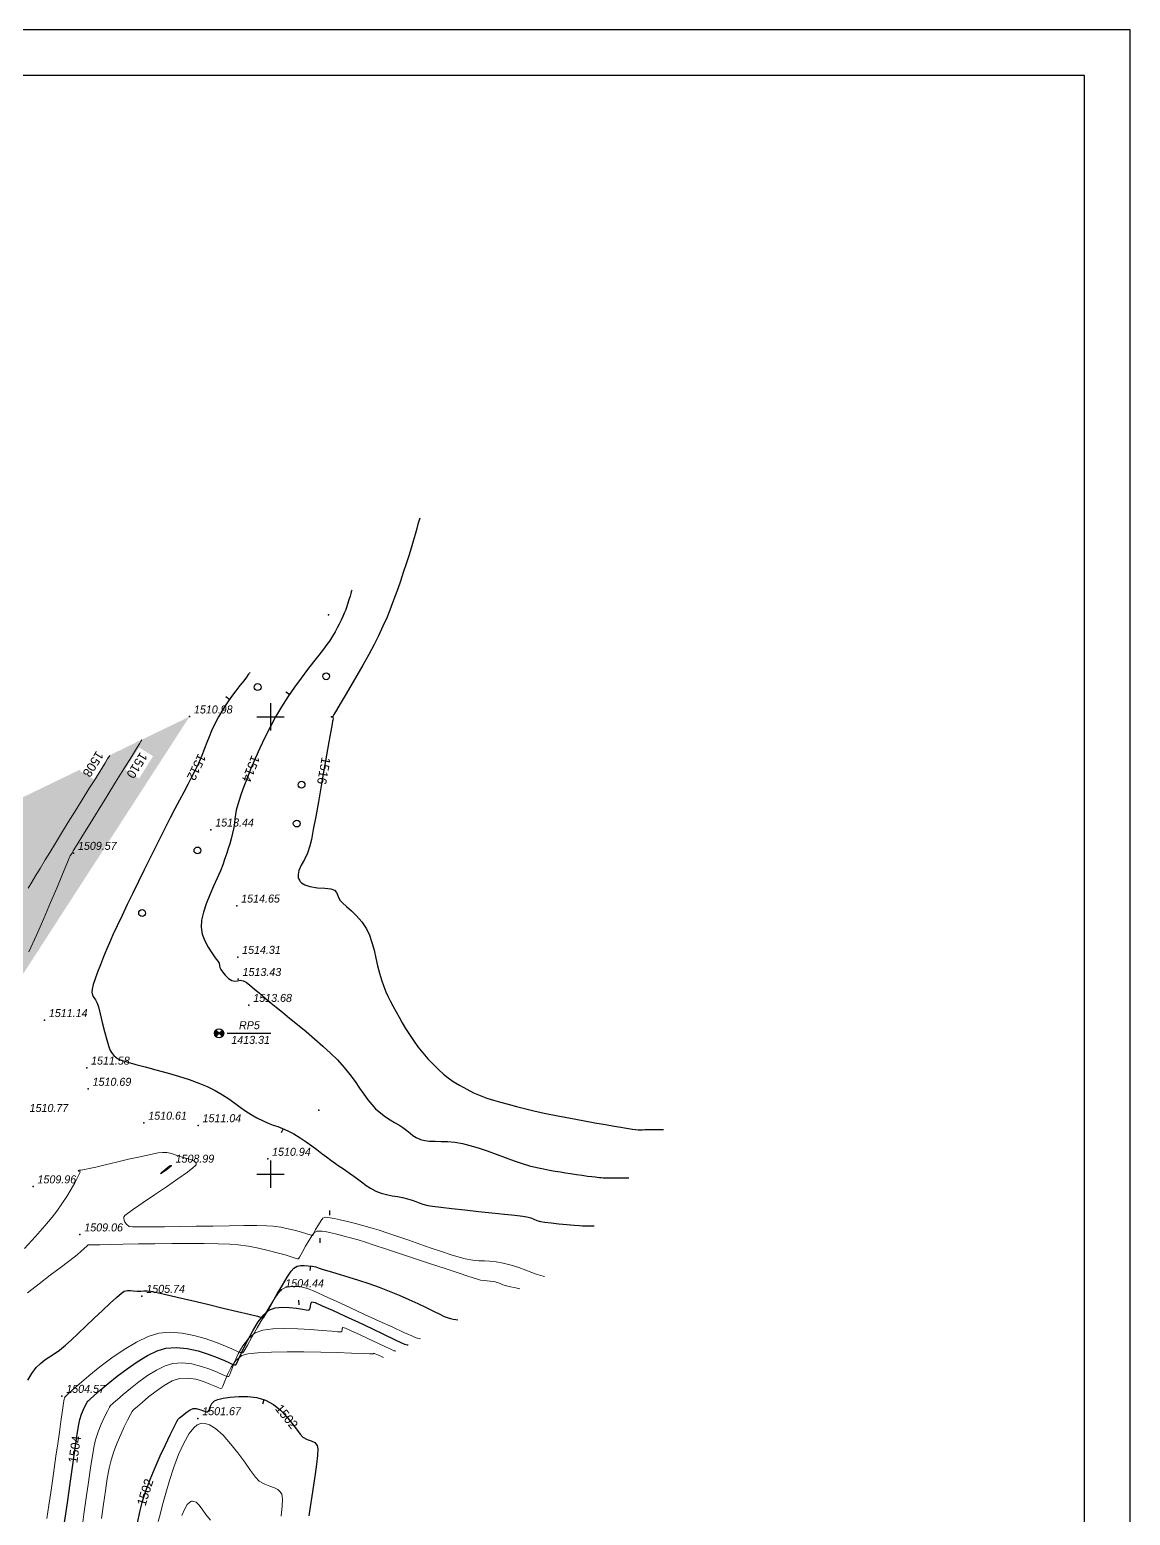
# Model space of a CAD drawing. Header units: millimetres. Extents: x 474337 to 1180020, y 4124662 to 4776603.
# Drawn here: x 947962 to 1068337, y 4556261 to 4718662 of the extents above; entities that cross this region are included whole.
import ezdxf

# ---------------------------------------------------------------- set-up
doc = ezdxf.new("R2010")
doc.units = ezdxf.units.MM
doc.header["$PDMODE"] = 32
doc.header["$PDSIZE"] = 0.33
for name, color, linetype in [('(001) Сетка', 92, 'Continuous'), ('(003) Пункты', 7, 'Continuous'), ('(004) Точки рельефа', 7, 'Continuous'), ('(031) Горизонтали', 42, 'Continuous'), ('(038) Деревья', 7, 'Continuous')]:
    doc.layers.add(name, color=color, linetype=linetype)
doc.layers.add('(032) Горизонтали утолщенные', color=32, linetype='Continuous', lineweight=30)
doc.layers.add('(042) Бергштрих11', color=32, linetype='Continuous', lineweight=30)
doc.styles.add('D-431', font='')
doc.styles.add('P-131', font='')
doc.styles.add('S', font='txtwr', dxfattribs={"oblique": 15})
doc.styles.get('D-431').set_extended_font_data('D431', italic=True)
doc.styles.get('P-131').set_extended_font_data('P131')

# ---------------------------------------------------------------- blocks, each defined once
blk = doc.blocks.new('I00110')
h = blk.add_hatch(color=7)
edge = h.paths.add_edge_path()
edge.add_line((0, 0), (-0.71, 0.71))
edge.add_arc((0, 0), 1, 135, 225)
edge.add_line((-0.71, -0.71), (0, 0))
edge = h.paths.add_edge_path()
edge.add_line((0, 0), (0.71, -0.71))
edge.add_arc((0, 0), 1, 315, 405)
edge.add_line((0.71, 0.71), (0, 0))
at = {"color": 7}
for points in [[(0, 0), (-0.71, 0.71, 0.414214), (-0.71, -0.71)], [(0, 0), (0.71, -0.71, 0.414214), (0.71, 0.71)]]:
    blk.add_lwpolyline(points, format="xyb", close=True, dxfattribs=at)
blk.add_lwpolyline([(0.02, 0), (0.02, 0)], dxfattribs=at)
blk.add_circle((0, 0), 1)
at = {"color": 4, "linetype": 'Continuous', "style": 'S', "oblique": 15}
blk.add_attdef('G', (1.38, 0.22), '', height=2, dxfattribs=at)
at = {"color": 4, "style": 'S', "oblique": 15}
blk.add_attdef('Z', (1.48, -2.3), '', height=2, dxfattribs=at)
blk = doc.blocks.new('d')
at = {"layer": '(038) Деревья'}
blk.add_ellipse((0, 0), major_axis=(0.265, 0.265), ratio=1, start_param=5.497787, end_param=11.780972, dxfattribs=at)
blk = doc.blocks.new('Setka')
at = {"layer": '(001) Сетка'}
for p, q in [((-1.5, 0), (1.5, 0)), ((0, 1.5), (0, -1.5))]:
    blk.add_line(p, q, dxfattribs=at)

msp = doc.modelspace()

# ---------------------------------------------------------------- hatches: boundary and pattern name
at = {"lineweight": 30}
h = msp.add_hatch(color=74, dxfattribs=at)
h.dxf.hatch_style = 1
h.paths.add_polyline_path([(633175, 4349371), (632445, 4350958), (636357, 4352757), (637141, 4351054), (640648, 4352543), (648947, 4356956), (669587, 4356956), (677876, 4361936), (686916, 4370366), (689024, 4372969), (689326, 4374683), (688120, 4377668), (687868, 4380547), (691128, 4386945), (699101, 4396791), (709954, 4406912), (729810, 4426767), (742406, 4440276), (758684, 4456553), (772811, 4469273), (783394, 4478802), (785866, 4481107), (794074, 4490889), (799709, 4497372), (803431, 4500076), (805225, 4502291), (806413, 4502565), (810168, 4501629), (811415, 4501716), (813289, 4504601), (813465, 4507957), (812972, 4511068), (818452, 4519193), (823656, 4525620), (832236, 4532567), (844049, 4539949), (853922, 4545649), (876870, 4557851), (908020, 4557851), (917859, 4544794), (924047, 4575388), (935917, 4597951), (965442, 4643567), (925088, 4624056), (916353, 4619712), (892616, 4615150), (870021, 4612401), (847687, 4604139), (831189, 4600503), (795360, 4594192), (785632, 4597934), (778244, 4576750), (768574, 4559771), (754716, 4534815), (737097, 4503664), (720556, 4477258), (698516, 4449781), (678903, 4431955), (663271, 4417420), (630887, 4381491), (612878, 4367449), (597764, 4350308), (601698, 4342800), (603635, 4339695), (581991, 4325721), (577817, 4320688), (569860, 4303729), (566258, 4292434), (567003, 4287025), (569794, 4277604), (568791, 4289068), (570228, 4292149), (573306, 4295568), (590395, 4304275), (594338, 4310347), (599670, 4313551), (605802, 4315080), (607943, 4326094), (611205, 4332781), (613371, 4335024), (616991, 4338773), (615686, 4344424), (632566, 4349112)])

# ---------------------------------------------------------------- linework, layer by layer
at = {"layer": '(003) Пункты'}
msp.add_line((969561, 4608953, 1511799), (974343, 4608953, 1511799), dxfattribs=at)
at = {"layer": '(004) Точки рельефа', "linetype": 'ByBlock', "lineweight": -2}
for p in [(980655, 4654705, 1511811), (965442, 4643567, 1509474), (980970, 4643553, 1514445), (967774, 4631210, 1511930), (952759, 4628659, 1508059), (970612, 4622896, 1513144), (970715, 4617290, 1512797), (970759, 4614866, 1511918), (971935, 4612034, 1512175), (949576, 4610378, 1509625), (954193, 4605179, 1510065), (954358, 4602864, 1509180), (979584, 4600561, 1511507), (960446, 4599158, 1509103), (966385, 4598884, 1509528), (963428, 4594463, 1507482), (973992, 4595211, 1509429), (948331, 4592197, 1508447), (953452, 4586945, 1507550), (960232, 4580230, 1504229), (975433, 4580844, 1502929), (951482, 4569298, 1503063), (966354, 4566853, 1500159)]:
    msp.add_point(p, dxfattribs=at)
at = {"layer": '(031) Горизонтали', "color": 42, "linetype": 'Continuous', "lineweight": 0}
for points, elevation in [([(947409, 4585419), (948583, 4586740), (949610, 4587915), (950419, 4588867), (950940, 4589522), (951489, 4590307), (952011, 4591119), (952485, 4591906), (952890, 4592617), (953204, 4593199), (953375, 4593536), (953450, 4593697), (953472, 4593755), (953474, 4593767), (953464, 4593790), (953420, 4593832), (953327, 4593886), (953263, 4593950), (953362, 4593983), (953563, 4593998), (953766, 4594016), (953958, 4594048), (954150, 4594087), (954457, 4594159), (955186, 4594334), (956224, 4594581), (957455, 4594872), (958765, 4595176), (960039, 4595464), (961161, 4595706), (962018, 4595873), (962493, 4595935), (962966, 4595909), (963337, 4595837), (963703, 4595720), (964162, 4595561), (964643, 4595423), (965169, 4595282), (965657, 4595119), (965963, 4594962), (966117, 4594822), (966172, 4594716), (966184, 4594659), (966176, 4594619), (966093, 4594504), (965819, 4594248), (965215, 4593776), (964172, 4593029), (962929, 4592175), (961617, 4591288), (960364, 4590442), (959301, 4589709), (958674, 4589255), (958378, 4589016), (958279, 4588913), (958262, 4588881), (958252, 4588823), (958248, 4588706), (958277, 4588530), (958376, 4588304), (958578, 4588049), (958848, 4587844), (959205, 4587800), (960021, 4587781), (961211, 4587781), (962689, 4587796), (964370, 4587821), (966167, 4587850), (967994, 4587881), (969767, 4587906), (971400, 4587922), (972806, 4587924), (973900, 4587907), (974596, 4587867), (975417, 4587744), (976240, 4587578), (977018, 4587390), (977707, 4587204), (978258, 4587042), (978626, 4586928), (978764, 4586883), (978822, 4586868), (978877, 4586859), (978984, 4587045), (979234, 4587489), (979545, 4588027), (979837, 4588499), (980026, 4588743), (980198, 4588824), (980368, 4588841), (980577, 4588832), (980810, 4588795), (981272, 4588699), (981918, 4588553), (982703, 4588365), (983581, 4588145), (984506, 4587902), (985434, 4587645), (986189, 4587414), (987138, 4587101), (988231, 4586730), (989416, 4586321), (990643, 4585896), (991860, 4585478), (993016, 4585088), (994059, 4584748), (994939, 4584481), (995604, 4584308), (996416, 4584162), (997092, 4584095), (997698, 4584068), (998300, 4584040), (998963, 4583974), (999755, 4583830), (1000630, 4583603), (1001470, 4583337), (1002233, 4583064), (1002873, 4582816), (1003348, 4582627), (1003613, 4582530), (1003882, 4582463), (1004105, 4582417), (1004279, 4582382)], 1507990), ([(947719, 4580567), (948992, 4581564), (950204, 4582494), (951292, 4583316), (952190, 4583990), (952834, 4584475), (953161, 4584731), (953559, 4585093), (953922, 4585436), (954198, 4585697), (954339, 4585813), (954463, 4585824), (954595, 4585813), (954877, 4585820), (955624, 4585838), (956755, 4585864), (958189, 4585893), (959844, 4585923), (961638, 4585950), (963491, 4585969), (965321, 4585978), (967045, 4585973), (968584, 4585950), (969855, 4585906), (970777, 4585836), (971878, 4585676), (972987, 4585461), (974058, 4585214), (975043, 4584959), (975895, 4584720), (976567, 4584519), (977010, 4584380), (977179, 4584326), (977270, 4584299), (977354, 4584289), (977476, 4584494), (977762, 4585002), (978141, 4585668), (978541, 4586349), (978891, 4586902), (979119, 4587182), (979383, 4587307), (979643, 4587333), (979964, 4587319), (980265, 4587277), (980766, 4587173), (981424, 4587018), (982195, 4586823), (983035, 4586599), (983902, 4586357), (984588, 4586147), (985644, 4585806), (986983, 4585366), (988515, 4584858), (990152, 4584312), (991807, 4583759), (993391, 4583231), (994815, 4582758), (995992, 4582370), (996832, 4582100), (997249, 4581977), (997662, 4581911), (997994, 4581892), (998322, 4581873), (998726, 4581807), (999117, 4581701), (999414, 4581589), (999711, 4581470), (1000099, 4581345), (1000543, 4581231), (1000942, 4581145), (1001286, 4581076), (1001566, 4581019)], 1506990), ([(964584, 4556223), (964914, 4556973), (965201, 4557439), (965427, 4557674), (965581, 4557765), (965659, 4557788), (965750, 4557799), (965921, 4557785), (966162, 4557680), (966464, 4557411), (966838, 4556922), (967244, 4556335), (967720, 4555729)], 1499490)]:
    msp.add_lwpolyline(points, dxfattribs=dict(at, elevation=elevation))
at = {"layer": '(031) Горизонтали', "color": 42, "linetype": 'Continuous', "lineweight": 0, "elevation": 1507490}
msp.add_lwpolyline([(963266, 4594454), (963254, 4594446), (963192, 4594400), (963025, 4594272), (962730, 4594036), (962386, 4593742), (962254, 4593579), (962467, 4593689), (962883, 4593997), (963289, 4594317), (963471, 4594466), (963413, 4594487), (963347, 4594475), (963266, 4594454)], close=True, dxfattribs=at)
at = {"layer": '(032) Горизонтали утолщенные', "color": 32, "linetype": 'Continuous', "lineweight": 30, "elevation": 1504490}
msp.add_lwpolyline([(947761, 4571018), (948191, 4571776), (948684, 4572400), (949157, 4572872), (949630, 4573246), (950119, 4573576), (950642, 4573917), (951216, 4574321), (951860, 4574843), (952483, 4575408), (953254, 4576129), (954119, 4576951), (955025, 4577815), (955918, 4578664), (956746, 4579440), (957454, 4580086), (957990, 4580544), (958300, 4580756), (958659, 4580845), (958969, 4580836), (959295, 4580787), (959699, 4580758), (960106, 4580770), (960446, 4580788), (960795, 4580793), (961229, 4580760), (961724, 4580663), (962720, 4580439), (964087, 4580121), (965697, 4579740), (967420, 4579329), (969128, 4578919), (970691, 4578542), (971980, 4578231), (972865, 4578017), (973218, 4577932), (973394, 4577867), (973545, 4577862), (973697, 4578094), (974033, 4578678), (974498, 4579503), (975038, 4580454), (975598, 4581420), (976123, 4582288), (976559, 4582946), (976850, 4583280), (977226, 4583477), (977581, 4583554), (977967, 4583559), (978433, 4583537), (978881, 4583492), (979243, 4583404), (979609, 4583282), (980070, 4583137), (980469, 4583022), (981096, 4582839), (981911, 4582595), (982868, 4582299), (983927, 4581960), (985044, 4581586), (986177, 4581187), (987282, 4580771), (988358, 4580330), (989411, 4579867), (990413, 4579404), (991334, 4578963), (992143, 4578567), (992812, 4578238), (993310, 4577999), (993609, 4577872), (993968, 4577768), (994287, 4577700), (994561, 4577653), (994783, 4577611)], dxfattribs=at)
at = {"layer": '(042) Бергштрих11', "color": 32, "linetype": 'Continuous', "lineweight": 30}
for p, q in [((969808, 4645434, 1510490), (969399, 4645721, 1510490)), ((976371, 4645974, 1512490), (975959, 4646257, 1512490)), ((980143, 4637703, 1514490), (979650, 4637790, 1514490)), ((975682, 4598514, 1510490), (975479, 4598058, 1510490)), ((980761, 4589587, 1508490), (980766, 4589087, 1508490)), ((979711, 4586559, 1506490), (979678, 4586060, 1506490)), ((978657, 4583519, 1504490), (978616, 4583021, 1504490)), ((977359, 4579777, 1502490), (977406, 4579279, 1502490)), ((973587, 4568899, 1500490), (973427, 4568425, 1500490))]:
    msp.add_line(p, q, dxfattribs=at)

# ---------------------------------------------------------------- block references
at = {"layer": '(001) Сетка', "xscale": 999.9999999813735, "yscale": 999.9999999813735, "zscale": 999.9999999813735}
for p in [(974291, 4643540, -1510), (974291, 4593540, -1510)]:
    msp.add_blockref('Setka', p, dxfattribs=at)
at = {"layer": '(003) Пункты', "xscale": 499.9999999906868, "yscale": 499.9999999906868, "zscale": 499.9999999906868}
msp.add_blockref('I00110', (968677, 4608953, 1511799), dxfattribs=at)
at = {"layer": '(038) Деревья', "linetype": 'Continuous', "xscale": 999.9999999813735, "yscale": 999.9999999813735, "zscale": 999.9999999813735}
for p in [(980388, 4647984, -1510), (972894, 4646806, -1510), (977693, 4636122, -1510), (977171, 4631884, -1510), (966310, 4628939, -1510), (960255, 4622096, -1510)]:
    msp.add_blockref('d', p, dxfattribs=at)

# ---------------------------------------------------------------- texts
at = {"layer": '(003) Пункты', "style": 'D-431'}
for s, p in [('RP5', (970857, 4609401, 1511799)), ('1413.31', (970011, 4607794, 1511799))]:
    msp.add_text(s, height=875, dxfattribs=at).set_placement(p)
at = {"layer": '(004) Точки рельефа', "linetype": 'ByBlock', "char_height": 875, "attachment_point": 4, "rotation": 0, "style": 'D-431'}
for s, insert in [('1510.98', (965924, 4644346, 1509474)), ('1513.44', (968256, 4631989, 1511930)), ('1509.57', (953241, 4629438, 1508059)), ('1514.65', (971094, 4623675, 1513144)), ('1514.31', (971197, 4618069, 1512797)), ('1513.43', (971241, 4615645, 1511918)), ('1513.68', (972417, 4612813, 1512175)), ('1511.14', (950058, 4611157, 1509625)), ('1511.58', (954675, 4605958, 1510065)), ('1510.69', (954840, 4603643, 1509180)), ('1510.77', (947948, 4600782, 1509263)), ('1510.61', (960928, 4599937, 1509103)), ('1511.04', (966867, 4599663, 1509528)), ('1510.94', (974474, 4595990, 1509429)), ('1508.99', (963910, 4595242, 1507482)), ('1509.96', (948813, 4592976, 1508447)), ('1509.06', (953934, 4587724, 1507550)), ('1505.74', (960714, 4581009, 1504229)), ('1504.44', (975915, 4581623, 1502929)), ('1504.57', (951963, 4570077, 1503063)), ('1501.67', (966835, 4567632, 1500159))]:
    msp.add_mtext(s, dxfattribs=dict(at, insert=insert))

# ---------------------------------------------------------------- wipeouts: each hides what was drawn before it
msp.add_wipeout([(972024, 4639850), (970974, 4637234), (972637, 4636566), (973687, 4639183)]).translate(0, 0, 1512490).dxf.layer = '(032) Горизонтали утолщенные'

# ---------------------------------------------------------------- next in the draw order: texts
at = {"layer": '(032) Горизонтали утолщенные', "style": 'P-131'}
msp.add_text('1514', height=1000, rotation=248.13397, dxfattribs=at).set_placement((972253, 4639431, 1512490))

# ---------------------------------------------------------------- next in the draw order: wipeouts: each hides what was drawn before it
for points, z in [([(955115, 4640351), (953441, 4637650), (954980, 4636696), (956654, 4639398)], 1506490), ([(959917, 4640205), (958393, 4637770), (959928, 4636809), (961452, 4639244)], 1508490), ([(966210, 4640026), (964969, 4637466), (966599, 4636676), (967840, 4639236)], 1510490), ([(979593, 4639551), (979094, 4636720), (980877, 4636405), (981377, 4639236)], 1514490), ([(974267, 4567892), (976258, 4565431), (977666, 4566570), (975675, 4569031)], 1500490), ([(953484, 4561566), (953932, 4564673), (952140, 4564931), (951692, 4561824)], 1502490), ([(960877, 4556812), (961832, 4559830), (960105, 4560376), (959150, 4557358)], 1500490)]:
    msp.add_wipeout(points).translate(0, 0, z).dxf.layer = '(032) Горизонтали утолщенные'

# ---------------------------------------------------------------- next in the draw order: linework, layer by layer
at = {"layer": '(031) Горизонтали', "color": 42, "linetype": 'Continuous', "lineweight": 0}
for points, elevation in [([(960233, 4641036), (960155, 4640910), (959972, 4640613), (959634, 4640067), (959084, 4639176), (958270, 4637858), (957362, 4636388), (956411, 4634848), (955465, 4633317), (954574, 4631875), (953789, 4630603), (953158, 4629582), (952732, 4628891), (952559, 4628610), (952473, 4628468), (952405, 4628355), (952325, 4628209), (952208, 4627929), (951917, 4627223), (951478, 4626160), (950913, 4624807), (950248, 4623232), (949505, 4621502), (948709, 4619685), (947884, 4617849)], 1507990), ([(956722, 4639330), (956650, 4639212), (956488, 4638950), (956207, 4638498), (955772, 4637796), (955144, 4636787), (954448, 4635666), (953707, 4634473), (952945, 4633244), (952186, 4632017), (951454, 4630832), (950773, 4629725), (950168, 4628734), (949662, 4627898), (949095, 4626962), (948610, 4626172), (948182, 4625478), (947786, 4624829)], 1506990), ([(949853, 4555899), (950061, 4557358), (950261, 4558752), (950443, 4560024), (950637, 4561373), (950833, 4562742), (951025, 4564086), (951206, 4565356), (951371, 4566507), (951512, 4567491), (951623, 4568261), (951699, 4568771), (951732, 4568973), (951774, 4569108), (951843, 4569227), (952048, 4569422), (952588, 4569914), (953406, 4570633), (954444, 4571510), (955645, 4572474), (956952, 4573456), (958308, 4574385), (959655, 4575192), (960937, 4575806), (962095, 4576159), (963336, 4576263), (964627, 4576169), (965919, 4575926), (967160, 4575583), (968301, 4575190), (969290, 4574795), (970076, 4574448), (970610, 4574199), (970841, 4574095), (971000, 4574040), (971129, 4573993), (971259, 4574007), (971419, 4574245), (971772, 4574853), (972267, 4575729), (972856, 4576771), (973489, 4577879), (974119, 4578951), (974695, 4579885), (975168, 4580582), (975489, 4580940), (975954, 4581151), (976472, 4581256), (976959, 4581287), (977334, 4581280), (977514, 4581268), (977643, 4581245), (977771, 4581205), (977917, 4581163), (978187, 4581082), (978533, 4580969), (978906, 4580833), (979332, 4580645), (980235, 4580233), (981493, 4579656), (982986, 4578968), (984593, 4578228), (986193, 4577490), (987665, 4576812), (988888, 4576250), (989742, 4575861), (990106, 4575701), (990350, 4575634), (990554, 4575595), (990714, 4575566)], 1502990), ([(953663, 4554642), (953897, 4556386), (954140, 4558158), (954382, 4559875), (954615, 4561453), (954828, 4562808), (955012, 4563855), (955157, 4564510), (955446, 4565383), (955790, 4566235), (956143, 4567006), (956458, 4567639), (956689, 4568073), (956791, 4568250), (956877, 4568327), (956975, 4568395), (957141, 4568546), (957567, 4568928), (958202, 4569480), (958996, 4570139), (959900, 4570844), (960862, 4571532), (961832, 4572140), (962762, 4572608), (963599, 4572872), (964633, 4572935), (965700, 4572802), (966735, 4572541), (967673, 4572217), (968448, 4571897), (968998, 4571649), (969256, 4571538), (969439, 4571474), (969586, 4571420), (969736, 4571436), (969849, 4571666), (970054, 4572223), (970355, 4573002), (970758, 4573895), (971270, 4574796), (971895, 4575599), (972640, 4576197), (973454, 4576480), (974569, 4576632), (975882, 4576680), (977288, 4576652), (978682, 4576574), (979959, 4576474), (981016, 4576380), (981632, 4576326), (981924, 4576308), (982027, 4576309), (982047, 4576315), (982074, 4576339), (982109, 4576401), (982132, 4576515), (982144, 4576671), (982217, 4576799), (982493, 4576708), (983134, 4576430), (984017, 4576026), (985020, 4575558), (986020, 4575086), (986893, 4574670), (987518, 4574373), (987771, 4574254), (987899, 4574223), (988001, 4574203)], 1501990), ([(955812, 4555928), (956019, 4557462), (956235, 4558939), (956453, 4560284), (956667, 4561423), (956870, 4562279), (957177, 4563237), (957536, 4564187), (957921, 4565095), (958305, 4565925), (958658, 4566642), (958955, 4567211), (959166, 4567596), (959266, 4567761), (959388, 4567878), (959535, 4567974), (959752, 4568166), (960248, 4568604), (960950, 4569195), (961785, 4569846), (962679, 4570464), (963558, 4570956), (964351, 4571229), (965227, 4571268), (966118, 4571126), (966957, 4570879), (967673, 4570602), (968198, 4570370), (968464, 4570259), (968658, 4570192), (968815, 4570134), (968974, 4570151), (969098, 4570385), (969302, 4570931), (969599, 4571663), (969999, 4572455), (970513, 4573183), (971152, 4573721), (971806, 4573907), (972924, 4574030), (974395, 4574102), (976107, 4574130), (977952, 4574124), (979816, 4574094), (981591, 4574049), (983164, 4573997), (984426, 4573950), (985137, 4573921), (985458, 4573907), (985558, 4573903), (985571, 4573902), (985576, 4573913), (985590, 4573959), (985602, 4573990), (985761, 4573919), (986104, 4573762), (986447, 4573603), (986603, 4573531), (986645, 4573521)], 1501490), ([(962009, 4555586), (962215, 4556347), (962496, 4557405), (962845, 4558676), (963257, 4560073), (963726, 4561510), (964244, 4562901), (964805, 4564161), (965404, 4565204), (965906, 4565824), (966293, 4566136), (966556, 4566260), (966689, 4566295), (966838, 4566314), (967144, 4566298), (967619, 4566152), (968275, 4565758), (969110, 4565018), (969939, 4564090), (970736, 4563071), (971474, 4562055), (972128, 4561140), (972671, 4560420), (973077, 4559992), (973667, 4559645), (974231, 4559439), (974745, 4559264), (975103, 4559075), (975333, 4558868), (975464, 4558687), (975523, 4558580), (975546, 4558520), (975580, 4558350), (975601, 4557977), (975578, 4557283), (975481, 4556155)], 1499990)]:
    msp.add_lwpolyline(points, dxfattribs=dict(at, elevation=elevation))
at = {"layer": '(032) Горизонтали утолщенные', "color": 32, "linetype": 'Continuous', "lineweight": 30}
for points, elevation in [([(990619, 4665257), (990588, 4665157), (990527, 4664948), (990431, 4664616), (990295, 4664138), (990111, 4663483), (989906, 4662766), (989678, 4661990), (989422, 4661154), (989137, 4660261), (988816, 4659312), (988499, 4658390), (988212, 4657551), (987937, 4656764), (987657, 4655993), (987352, 4655206), (987005, 4654367), (986598, 4653444), (986113, 4652402), (985630, 4651437), (985051, 4650356), (984412, 4649210), (983746, 4648048), (983087, 4646922), (982470, 4645883), (981930, 4644980), (981500, 4644264), (981215, 4643786), (981109, 4643597), (981124, 4643460), (981149, 4643326), (981120, 4643200), (981079, 4643074), (981027, 4642775), (980891, 4641992), (980688, 4640823), (980434, 4639368), (980146, 4637724), (979841, 4635992), (979533, 4634269), (979240, 4632654), (978979, 4631245), (978765, 4630143), (978615, 4629445), (978345, 4628650), (978000, 4627951), (977660, 4627325), (977403, 4626751), (977310, 4626316), (977333, 4625996), (977402, 4625783), (977454, 4625676), (977520, 4625574), (977692, 4625395), (978038, 4625187), (978615, 4625000), (979434, 4624869), (980239, 4624801), (980901, 4624735), (981292, 4624615), (981522, 4624360), (981642, 4624089), (981746, 4623793), (981930, 4623461), (982197, 4623180), (982622, 4622805), (983148, 4622339), (983720, 4621780), (984284, 4621130), (984783, 4620388), (985125, 4619666), (985398, 4618868), (985622, 4618025), (985817, 4617165), (986004, 4616320), (986203, 4615517), (986435, 4614788), (986702, 4614078), (986928, 4613502), (987144, 4612998), (987379, 4612503), (987665, 4611955), (988031, 4611292), (988355, 4610717), (988702, 4610108), (989077, 4609471), (989485, 4608816), (989929, 4608150), (990413, 4607480), (990943, 4606813), (991521, 4606158), (992155, 4605490), (992703, 4604941), (993212, 4604478), (993726, 4604070), (994292, 4603682), (994954, 4603283), (995757, 4602840), (996511, 4602460), (997233, 4602143), (997947, 4601874), (998677, 4601637), (999446, 4601417), (1000280, 4601197), (1001201, 4600962), (1002234, 4600696), (1003228, 4600456), (1004413, 4600198), (1005723, 4599932), (1007094, 4599667), (1008463, 4599412), (1009763, 4599177), (1010932, 4598971), (1011903, 4598803), (1012614, 4598682), (1012999, 4598618), (1013472, 4598543), (1013887, 4598483), (1014235, 4598440), (1014510, 4598415), (1014766, 4598406), (1014969, 4598411), (1015226, 4598417), (1015519, 4598418), (1015960, 4598420), (1016461, 4598422), (1016936, 4598423), (1017298, 4598425)], 1514490), ([(983180, 4657380), (983165, 4657328), (983132, 4657217), (983080, 4657032), (982999, 4656748), (982877, 4656340), (982723, 4655873), (982599, 4655510), (982486, 4655188), (982368, 4654873), (982225, 4654529), (982038, 4654122), (981825, 4653689), (981606, 4653274), (981362, 4652846), (981078, 4652375), (980736, 4651831), (980475, 4651459), (980083, 4650945), (979582, 4650305), (978994, 4649553), (978341, 4648705), (977645, 4647776), (976927, 4646782), (976209, 4645738), (975514, 4644658), (974863, 4643559), (974255, 4642432), (973675, 4641276), (973130, 4640116), (972624, 4638977), (972163, 4637883), (971752, 4636859), (971397, 4635930), (971101, 4635120), (970871, 4634455), (970712, 4633959), (970552, 4633355), (970459, 4632853), (970402, 4632401), (970350, 4631948), (970275, 4631439), (970145, 4630824), (969986, 4630198), (969833, 4629659), (969677, 4629156), (969507, 4628641), (969312, 4628064), (969083, 4627375), (968833, 4626720), (968484, 4625923), (968080, 4625028), (967663, 4624077), (967274, 4623113), (966956, 4622179), (966752, 4621317), (966702, 4620570), (966841, 4619800), (967122, 4619051), (967488, 4618353), (967883, 4617733), (968250, 4617219), (968530, 4616839), (968669, 4616621), (968734, 4616369), (968765, 4616161), (968858, 4615929), (969050, 4615657), (969356, 4615302), (969720, 4614960), (970088, 4614726), (970409, 4614663), (970696, 4614703), (970986, 4614748), (971317, 4614696), (971620, 4614530), (972030, 4614229), (972529, 4613820), (973100, 4613334), (973723, 4612799), (974383, 4612243), (974916, 4611808), (975597, 4611260), (976393, 4610619), (977267, 4609908), (978186, 4609147), (979114, 4608358), (980017, 4607561), (980861, 4606780), (981610, 4606034), (982338, 4605228), (982976, 4604441), (983542, 4603683), (984049, 4602965), (984513, 4602298), (984949, 4601692), (985373, 4601158), (985800, 4600706), (986362, 4600219), (986893, 4599824), (987397, 4599497), (987877, 4599210), (988335, 4598939), (988774, 4598658), (989216, 4598326), (989557, 4598035), (989872, 4597777), (990234, 4597545), (990720, 4597332), (991169, 4597222), (991698, 4597170), (992298, 4597151), (992966, 4597140), (993694, 4597112), (994476, 4597042), (995307, 4596906), (996112, 4596703), (997015, 4596423), (997983, 4596090), (998981, 4595729), (999979, 4595363), (1000942, 4595017), (1001837, 4594715), (1002633, 4594481), (1003429, 4594283), (1004151, 4594123), (1004811, 4593993), (1005424, 4593884), (1006003, 4593791), (1006563, 4593703), (1007116, 4593616), (1007763, 4593515), (1008388, 4593427), (1008961, 4593351), (1009449, 4593291), (1009821, 4593247), (1010045, 4593221), (1010272, 4593192), (1010452, 4593171), (1010679, 4593155), (1010946, 4593150), (1011301, 4593152), (1011716, 4593157), (1012159, 4593160), (1012578, 4593162), (1012941, 4593163), (1013249, 4593164), (1013500, 4593165)], 1512490), ([(972056, 4648409), (971997, 4648328), (971872, 4648158), (971668, 4647888), (971366, 4647500), (970950, 4646968), (970502, 4646387), (970033, 4645755), (969555, 4645074), (969079, 4644343), (968616, 4643564), (968169, 4642724), (967835, 4642005), (967573, 4641357), (967340, 4640729), (967096, 4640070), (966799, 4639329), (966407, 4638455), (966043, 4637706), (965656, 4636938), (965244, 4636144), (964806, 4635313), (964341, 4634435), (963848, 4633500), (963326, 4632500), (962773, 4631423), (962188, 4630261), (961667, 4629210), (961096, 4628053), (960491, 4626824), (959869, 4625554), (959247, 4624274), (958640, 4623018), (958064, 4621816), (957537, 4620701), (957073, 4619705), (956691, 4618859), (956405, 4618196), (956044, 4617314), (955699, 4616451), (955385, 4615637), (955117, 4614902), (954912, 4614273), (954783, 4613781), (954747, 4613455), (954824, 4613117), (954978, 4612862), (955164, 4612605), (955341, 4612263), (955470, 4611829), (955662, 4611081), (955895, 4610145), (956144, 4609149), (956388, 4608220), (956602, 4607482), (956763, 4607063), (956970, 4606742), (957174, 4606507), (957417, 4606311), (957743, 4606104), (958066, 4605980), (958691, 4605795), (959557, 4605557), (960604, 4605275), (961774, 4604958), (963005, 4604615), (964239, 4604254), (965415, 4603883), (966474, 4603512), (967356, 4603150), (968259, 4602698), (969051, 4602239), (969756, 4601778), (970398, 4601322), (970999, 4600880), (971585, 4600457), (972177, 4600062), (972801, 4599700), (973479, 4599365), (974061, 4599119), (974583, 4598925), (975085, 4598748), (975604, 4598549), (976179, 4598293), (976847, 4597943), (977548, 4597524), (978198, 4597093), (978804, 4596659), (979371, 4596231), (979905, 4595819), (980412, 4595431), (980898, 4595077), (981398, 4594729), (981811, 4594443), (982178, 4594191), (982541, 4593942), (982941, 4593669), (983419, 4593341), (983965, 4592941), (984389, 4592600), (984779, 4592296), (985225, 4592006), (985817, 4591708), (986405, 4591486), (987003, 4591323), (987600, 4591200), (988184, 4591096), (988743, 4590990), (989266, 4590865), (989784, 4590700), (990190, 4590548), (990560, 4590404), (990969, 4590267), (991493, 4590134), (992023, 4590049), (992942, 4589934), (994149, 4589796), (995546, 4589643), (997032, 4589485), (998508, 4589328), (999875, 4589182), (1001034, 4589054), (1001885, 4588953), (1002328, 4588887), (1002757, 4588764), (1003084, 4588631), (1003410, 4588499), (1003840, 4588378), (1004294, 4588305), (1004996, 4588220), (1005837, 4588132), (1006708, 4588048), (1007501, 4587976), (1008107, 4587924), (1008418, 4587901), (1008665, 4587895), (1008863, 4587899), (1009091, 4587903), (1009340, 4587904), (1009544, 4587905), (1009702, 4587906)], 1510490), ([(951784, 4555481), (952081, 4557609), (952383, 4559747), (952674, 4561787), (952940, 4563616), (953167, 4565125), (953340, 4566204), (953445, 4566742), (953635, 4567302), (953862, 4567838), (954080, 4568294), (954247, 4568613), (954317, 4568738), (954364, 4568778), (954415, 4568816), (954575, 4568964), (955014, 4569361), (955685, 4569950), (956538, 4570671), (957528, 4571467), (958606, 4572278), (959724, 4573047), (960836, 4573715), (961892, 4574224), (962847, 4574515), (963998, 4574600), (965193, 4574485), (966374, 4574228), (967483, 4573886), (968463, 4573517), (969256, 4573177), (969803, 4572924), (970048, 4572816), (970219, 4572757), (970357, 4572707), (970498, 4572721), (970637, 4572961), (970921, 4573560), (971322, 4574410), (971814, 4575405), (972368, 4576435), (972956, 4577395), (973552, 4578177), (974128, 4578673), (974824, 4578931), (975600, 4579018), (976394, 4578987), (977145, 4578889), (977791, 4578778), (978191, 4578715), (978403, 4578701), (978494, 4578714), (978523, 4578728), (978572, 4578772), (978637, 4578885), (978677, 4579092), (978699, 4579375), (978832, 4579608), (979172, 4579507), (979964, 4579174), (981094, 4578668), (982448, 4578043), (983914, 4577357), (985377, 4576665), (986725, 4576025), (987843, 4575493), (988619, 4575125), (988938, 4574978), (989106, 4574931), (989247, 4574905), (989358, 4574885)], 1502490), ([(959767, 4555411), (960000, 4556628), (960296, 4557817), (960657, 4558930), (961128, 4560170), (961670, 4561470), (962243, 4562762), (962809, 4563981), (963328, 4565059), (963761, 4565930), (964070, 4566527), (964214, 4566784), (964350, 4566926), (964484, 4567019), (964655, 4567132), (964868, 4567310), (965172, 4567564), (965518, 4567804), (965855, 4567943), (966157, 4567946), (966430, 4567872), (966672, 4567774), (966879, 4567701), (967097, 4567626), (967272, 4567562), (967450, 4567580), (967580, 4567764), (967710, 4568106), (967892, 4568483), (968177, 4568770), (968523, 4568904), (969118, 4569051), (969904, 4569180), (970820, 4569256), (971807, 4569247), (972807, 4569120), (973760, 4568840), (974621, 4568373), (975388, 4567751), (976061, 4567045), (976643, 4566326), (977134, 4565666), (977536, 4565135), (977850, 4564805), (978320, 4564544), (978759, 4564396), (979134, 4564227), (979416, 4563901), (979467, 4563515), (979434, 4562808), (979334, 4561859), (979187, 4560745), (979011, 4559545), (978825, 4558337), (978648, 4557198), (978497, 4556207)], 1500490)]:
    msp.add_lwpolyline(points, dxfattribs=dict(at, elevation=elevation))
at = {"elevation": 1507990}
for points in [[(474337, 4718662), (474337, 4124662), (1068337, 4124662), (1068337, 4718662)], [(494337, 4713662), (494337, 4129662), (1063337, 4129662), (1063337, 4713662)]]:
    msp.add_lwpolyline(points, close=True, dxfattribs=at)

# ---------------------------------------------------------------- next in the draw order: texts
at = {"layer": '(032) Горизонтали утолщенные', "style": 'P-131'}
for s, rotation, p in [('1508', 238.22088, (955268, 4639899, 1506490)), ('1510', 237.95958, (960068, 4639752, 1508490)), ('1512', 244.13469, (966409, 4639592, 1510490)), ('1516', 259.98941, (979903, 4639187, 1514490)), ('1502', 308.9776, (974744, 4567888, 1500490)), ('1504', 81.79278, (953163, 4561919, 1502490)), ('1502', 72.44245, (960617, 4557212, 1500490))]:
    msp.add_text(s, height=1000, rotation=rotation, dxfattribs=at).set_placement(p)

doc.saveas('drawing.dxf')
